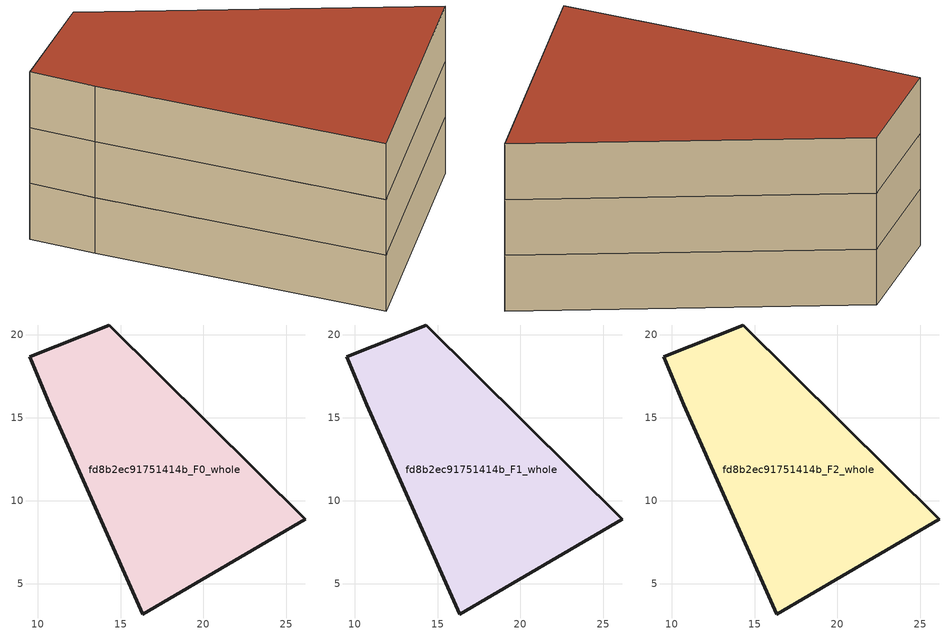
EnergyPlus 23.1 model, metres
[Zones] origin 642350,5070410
fd8b2ec91751414b_F0_whole
 floor ground (EU_floor_Construction): 26.14,8.88 16.33,3.17 10.73,15.78 9.53,18.69 14.33,20.59 z0
 wall outside (EU_wall_Construction): 14.33,20.59 9.53,18.69 10.73,15.78 16.33,3.17 26.14,8.88 14.33,20.59 z0:3
fd8b2ec91751414b_F1_whole
 floor to fd8b2ec91751414b_F0_whole (EU_floor_Construction): 26.14,8.88 16.33,3.17 10.73,15.78 9.53,18.69 14.33,20.59 z3
 wall outside (EU_wall_Construction): 14.33,20.59 9.53,18.69 10.73,15.78 16.33,3.17 26.14,8.88 14.33,20.59 z3:6
fd8b2ec91751414b_F2_whole
 floor to fd8b2ec91751414b_F1_whole (EU_floor_Construction): 26.14,8.88 16.33,3.17 10.73,15.78 9.53,18.69 14.33,20.59 z6
 wall outside (EU_wall_Construction): 14.33,20.59 9.53,18.69 10.73,15.78 16.33,3.17 26.14,8.88 14.33,20.59 z6:9
 roof outside (EU_roof_Construction): 26.14,8.88 14.33,20.59 9.53,18.69 10.73,15.78 16.33,3.17 z9
[Building]
EU S2 Campaign: North Axis=0; Terrain=City; Solar Distribution=FullExterior
[Site:Location]
Lyon-Bron: Latitude=45.75; Longitude=5; Time Zone=1; Elevation=198
[SizingPeriod:WeatherFileDays]
AnnualSizingPeriod: Begin Month=1; Begin Day of Month=1; End Month=12; End Day of Month=31; Day of Week for Start Day=Monday; Use Weather File Daylight Saving Period=No; Use Weather File Rain and Snow Indicators=No
[MATERIAL]
EU_InternalMass_Material: Roughness=MediumRough; Thickness=0.1; Conductivity=1; Density=1800; Specific Heat=900; Thermal Absorptance=0.9; Solar Absorptance=0.7; Visible Absorptance=0.7
[MATERIAL:NOMASS] Roughness=MediumRough; Thermal Absorptance=0.9; Solar Absorptance=0.7; Visible Absorptance=0.7
Name | Thermal Resistance
EU_wall_NoMass | 3.43268
EU_roof_NoMass | 5.42001
EU_floor_NoMass | 3.81408
[CONSTRUCTION]
EU_wall_Construction: EU_wall_NoMass
EU_roof_Construction: EU_roof_NoMass
EU_floor_Construction: EU_floor_NoMass
EU_InternalMass_Construction: EU_InternalMass_Material
[ZONE] Type=1; Multiplier=1; Ceiling Height=autocalculate; Floor Area=autocalculate; Part of Total Floor Area=Yes
Name | Volume
fd8b2ec91751414b_F0_whole | 406.113
fd8b2ec91751414b_F1_whole; fd8b2ec91751414b_F2_whole | 406.114
[INTERNALMASS] Construction=EU_InternalMass_Construction; Surface Area=135.371
Name | Zone or ZoneList
fd8b2ec91751414b_F0_whole_EU_InternalMass | fd8b2ec91751414b_F0_whole
fd8b2ec91751414b_F1_whole_EU_InternalMass | fd8b2ec91751414b_F1_whole
fd8b2ec91751414b_F2_whole_EU_InternalMass | fd8b2ec91751414b_F2_whole
[OTHEREQUIPMENT] Fuel Type=Electricity; Design Level Calculation Method=Watts/Area; Power per Zone Floor Area=1; Fraction Latent=0; Fraction Radiant=0; Fraction Lost=0; Carbon Dioxide Generation Rate=0; EndUse Subcategory=EU_Step8_InternalGains
Name | Zone or ZoneList or Space or SpaceList | Schedule
EU_Step8_InternalGain_fd8b2ec91751414b_F0_whole_f000 | fd8b2ec91751414b_F0_whole | EU_Step8_GainSchedule_fd8b2ec91751414b_F0_whole_f000
EU_Step8_InternalGain_fd8b2ec91751414b_F1_whole_f000 | fd8b2ec91751414b_F1_whole | EU_Step8_GainSchedule_fd8b2ec91751414b_F1_whole_f000
EU_Step8_InternalGain_fd8b2ec91751414b_F2_whole_f000 | fd8b2ec91751414b_F2_whole | EU_Step8_GainSchedule_fd8b2ec91751414b_F2_whole_f000
[ZONEVENTILATION:DESIGNFLOWRATE] Schedule=EU_AlwaysOn; Design Flow Rate Calculation Method=AirChanges/Hour; Air Changes per Hour=0.48553; Ventilation Type=Natural; Fan Pressure Rise=0; Fan Total Efficiency=1; Constant Term Coefficient=1; Temperature Term Coefficient=0; Velocity Term Coefficient=0; Velocity Squared Term Coefficient=0; Minimum Indoor Temperature=-100; Maximum Indoor Temperature=100; Delta Temperature=-100; Minimum Outdoor Temperature=-100; Maximum Outdoor Temperature=100; Maximum Wind Speed=40
Name | Zone or ZoneList or Space or SpaceList
EU_ConstantAir_fd8b2ec91751414b_F0_whole | fd8b2ec91751414b_F0_whole
EU_ConstantAir_fd8b2ec91751414b_F1_whole | fd8b2ec91751414b_F1_whole
EU_ConstantAir_fd8b2ec91751414b_F2_whole | fd8b2ec91751414b_F2_whole
[HVACTEMPLATE:THERMOSTAT] Constant Heating Setpoint=20; Constant Cooling Setpoint=50
EU_HeatOnly_fd8b2ec91751414b_F0_whole; EU_HeatOnly_fd8b2ec91751414b_F1_whole; EU_HeatOnly_fd8b2ec91751414b_F2_whole
[HVACTEMPLATE:ZONE:IDEALLOADSAIRSYSTEM] System Availability Schedule=EU_AlwaysOn; Maximum Heating Supply Air Temperature=50; Minimum Cooling Supply Air Temperature=13; Maximum Heating Supply Air Humidity Ratio=0.0156; Minimum Cooling Supply Air Humidity Ratio=0.0077; Heating Limit=NoLimit; Cooling Limit=NoLimit; Heating Availability Schedule=EU_AlwaysOn; Cooling Availability Schedule=EU_CoolingOff; Dehumidification Control Type=ConstantSensibleHeatRatio; Cooling Sensible Heat Ratio=0.7; Dehumidification Setpoint=60; Humidification Control Type=None; Humidification Setpoint=30; Outdoor Air Method=None; Outdoor Air Flow Rate per Person=0.00944; Outdoor Air Flow Rate per Zone Floor Area=0; Outdoor Air Flow Rate per Zone=0; Demand Controlled Ventilation Type=None; Outdoor Air Economizer Type=NoEconomizer; Heat Recovery Type=None; Sensible Heat Recovery Effectiveness=0.7; Latent Heat Recovery Effectiveness=0.65
Name | Template Thermostat
fd8b2ec91751414b_F0_whole | EU_HeatOnly_fd8b2ec91751414b_F0_whole
fd8b2ec91751414b_F1_whole | EU_HeatOnly_fd8b2ec91751414b_F1_whole
fd8b2ec91751414b_F2_whole | EU_HeatOnly_fd8b2ec91751414b_F2_whole
[SIZING:ZONE] Zone Cooling Design Supply Air Temperature Input Method=SupplyAirTemperature; Zone Cooling Design Supply Air Temperature=13; Zone Heating Design Supply Air Temperature Input Method=SupplyAirTemperature; Zone Heating Design Supply Air Temperature=50; Zone Cooling Design Supply Air Humidity Ratio=0.008; Zone Heating Design Supply Air Humidity Ratio=0.008; Cooling Design Air Flow Method=DesignDay; Cooling Design Air Flow Rate=0; Cooling Minimum Air Flow per Zone Floor Area=0.000762; Cooling Minimum Air Flow=0; Cooling Minimum Air Flow Fraction=0.2; Heating Design Air Flow Method=DesignDay; Heating Design Air Flow Rate=0; Heating Maximum Air Flow per Zone Floor Area=0.002032; Heating Maximum Air Flow=0.141576; Heating Maximum Air Flow Fraction=0.3; Account for Dedicated Outdoor Air System=No; Dedicated Outdoor Air System Control Strategy=NeutralSupplyAir; Dedicated Outdoor Air Low Setpoint Temperature for Design=autosize; Dedicated Outdoor Air High Setpoint Temperature for Design=autosize; Zone Load Sizing Method=Sensible Load Only No Latent Load; Zone Latent Cooling Design Supply Air Humidity Ratio Input Method=HumidityRatioDifference; Zone Cooling Design Supply Air Humidity Ratio Difference=0.005; Zone Latent Heating Design Supply Air Humidity Ratio Input Method=HumidityRatioDifference; Zone Humidification Design Supply Air Humidity Ratio Difference=0.005
fd8b2ec91751414b_F0_whole; fd8b2ec91751414b_F1_whole; fd8b2ec91751414b_F2_whole
[SCHEDULE:CONSTANT]
Name | Hourly Value
EU_AlwaysOn | 1
EU_CoolingOff | 0
[SCHEDULE:FILE] Column Number=1; Rows to Skip at Top=0; Number of Hours of Data=8760; Column Separator=Comma; Interpolate to Timestep=No; Minutes per Item=60; Adjust Schedule for Daylight Savings=Yes
Name | File
EU_Step8_GainSchedule_fd8b2ec91751414b_F0_whole_f000 | C:\Users\o_iseri\Desktop\OpenUBEM\openubem\outputs\eu_evidence\EU-11\FR-LYO-HAUTCOEURPENTES\idfs\fd8b2ec91751414b\fd8b2ec91751414b_F0_whole_f000_gain.csv
EU_Step8_GainSchedule_fd8b2ec91751414b_F1_whole_f000 | C:\Users\o_iseri\Desktop\OpenUBEM\openubem\outputs\eu_evidence\EU-11\FR-LYO-HAUTCOEURPENTES\idfs\fd8b2ec91751414b\fd8b2ec91751414b_F1_whole_f000_gain.csv
EU_Step8_GainSchedule_fd8b2ec91751414b_F2_whole_f000 | C:\Users\o_iseri\Desktop\OpenUBEM\openubem\outputs\eu_evidence\EU-11\FR-LYO-HAUTCOEURPENTES\idfs\fd8b2ec91751414b\fd8b2ec91751414b_F2_whole_f000_gain.csv
